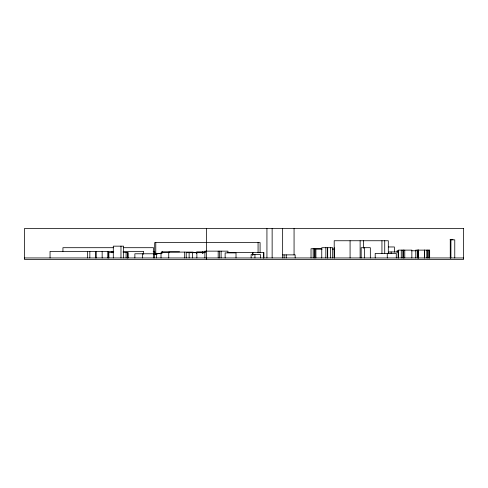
<?xml version="1.0" encoding="UTF-8"?>
<svg xmlns="http://www.w3.org/2000/svg" width="488" height="488" viewBox="0 0 488 488"><rect width="100%" height="100%" fill="white"/><g stroke="black" fill="none" stroke-linecap="round" stroke-linejoin="round"><path stroke-width="0.73" d="M450.137 239.352L453.004 239.352M388.436 246.965L394.365 246.965L394.365 252.095M113.667 247.697L62.934 247.697L62.934 251.363M123.427 247.697L153.5 247.697L153.5 254.291M334.207 247.697L334.317 257.951M321.616 248.721L311.027 248.721L311.027 257.951M322.147 249.087L315.907 249.087L315.907 257.951M332.48 249.087L334.738 249.087M398.562 250.777L397.043 250.777L397.043 252.211M411.451 250.777L416.13 250.777M113.741 251.363L50.05 251.363L50.05 257.951M123.08 251.363L143.606 251.363L143.606 254.291M153.177 251.655L154.824 251.655L154.824 253.754M161.924 251.802L179.541 251.802M205.503 251.875L196.64 251.875L196.64 253.394M398.129 251.948L388.784 251.948L388.784 253.449M193.096 252.095L168.744 252.095L168.744 257.951M113.625 252.534L108.885 252.534L108.885 257.951M123.098 252.534L128.082 252.534L128.082 257.951M227.298 252.534L263.898 252.534L263.898 257.951M169.184 252.607L161.016 252.607L161.016 257.951M193.096 252.607L204.759 252.607M205.259 252.68L186.227 252.68L186.227 257.951M161.443 253.559L156.575 253.559L156.575 257.951M161.29 253.632L153.391 253.632L153.391 257.951M156.782 253.778L134.871 253.778L134.871 257.951M157.191 254.218L154.367 254.218L154.367 257.951M282.644 254.876L295.155 254.876L295.155 257.951M24.4 257.951L463.6 257.951M454.767 257.951L454.767 239.864L450.631 239.864L450.631 257.951L450.656 239.352M450.918 239.864L450.918 257.951M450.461 239.352L450.461 257.951M450.265 239.352L450.265 257.951M429.654 257.951L429.654 250.118L415.758 250.118L415.758 257.951M429.117 250.118L429.117 257.951M428.915 250.118L428.915 257.951M427.152 250.118L427.152 257.951M427.006 250.118L427.006 257.951M424.609 250.118L424.609 257.951M424.511 250.118L424.511 257.951M418.466 250.118L418.466 257.951M418.32 250.118L418.32 257.951M418.131 250.118L418.131 257.951M418.009 250.118L418.009 257.951M417.27 250.118L417.27 257.951M411.854 257.951L411.854 250.118L398.385 250.118L398.385 257.951M404.772 250.118L404.772 257.951M403.521 250.118L403.521 257.951M403.32 250.118L403.32 257.951M402.881 250.118L402.881 257.951M401.276 250.118L401.276 257.951M398.129 250.777L398.129 257.951M396.28 257.951L396.28 253.412L375.205 253.412L375.205 257.951M391.132 251.948L391.132 253.449M388.308 253.461L388.308 240.743L334.207 240.743L334.207 257.951M387.265 253.412L387.265 257.951M384.727 240.743L384.727 253.461M381.945 240.743L381.945 253.461M370.337 257.951L370.337 247.697L361.163 247.697L361.163 257.951M364.634 247.697L364.634 257.951M363.487 240.743L363.487 248.227M360.126 240.743L360.126 257.951M350.079 240.743L350.079 257.951M332.682 257.951L332.682 247.697L321.757 247.697L321.757 257.951M330.614 247.697L330.614 257.951M327.686 247.697L327.686 257.951M327.546 247.697L327.546 257.951M325.844 247.697L325.844 257.951M315.035 248.721L315.035 257.951M314.266 248.721L314.266 257.951M313.162 248.721L313.162 257.951M294.063 228.579L294.063 254.943M286.23 254.876L286.23 257.951M284.101 254.876L284.101 257.951M282.644 228.579L282.644 257.951M272.139 228.579L272.139 257.951M266.93 228.579L266.93 257.951M263.642 252.534L263.642 257.951M263.569 252.534L263.569 257.951M260.525 257.951L260.525 254.584L251.125 254.584L251.125 257.951M260.086 252.827L260.086 242.573L154.702 242.573L154.702 254.291M258.073 242.573L258.073 252.827M254.943 254.584L254.943 257.951M252.839 252.534L252.839 255.242M252.778 252.534L252.778 255.242M236.015 257.951L236.015 252.9L225.133 252.9L225.133 257.951M227.957 252.656L227.957 251.143L204.887 251.143L204.887 257.951M221.107 251.143L221.107 257.951M219.393 251.143L219.393 257.951M218.191 251.143L218.191 257.951M206.589 228.579L206.589 259.421M202.947 251.875L202.947 253.394M202.368 251.875L202.368 253.394M196.871 252.68L196.871 257.951M192.595 252.68L192.595 257.951M189.124 252.68L189.124 257.951M184.678 252.095L184.678 257.951M162.114 251.802L162.114 253.168M162.004 251.802L161.924 253.168M155.782 242.573L155.782 254.291M142.435 253.778L142.435 257.951M127.783 252.534L127.783 257.951M127.557 252.534L127.557 257.951M126.093 252.534L126.093 257.951M123.604 257.951L123.604 246.159L113.301 246.159L113.301 257.951M120.975 246.159L120.975 257.951M112.002 251.363L112.002 252.827M108.549 251.363L108.549 257.951M107.75 251.363L107.75 257.951M102.157 251.363L102.157 257.951M96.227 251.363L96.227 257.951M95.459 251.363L95.459 257.951M89.835 251.363L89.835 257.951M87.492 251.363L87.492 257.951M463.6 228.579L24.4 228.579L24.4 259.421L463.6 259.421L463.6 228.579"/></g></svg>
